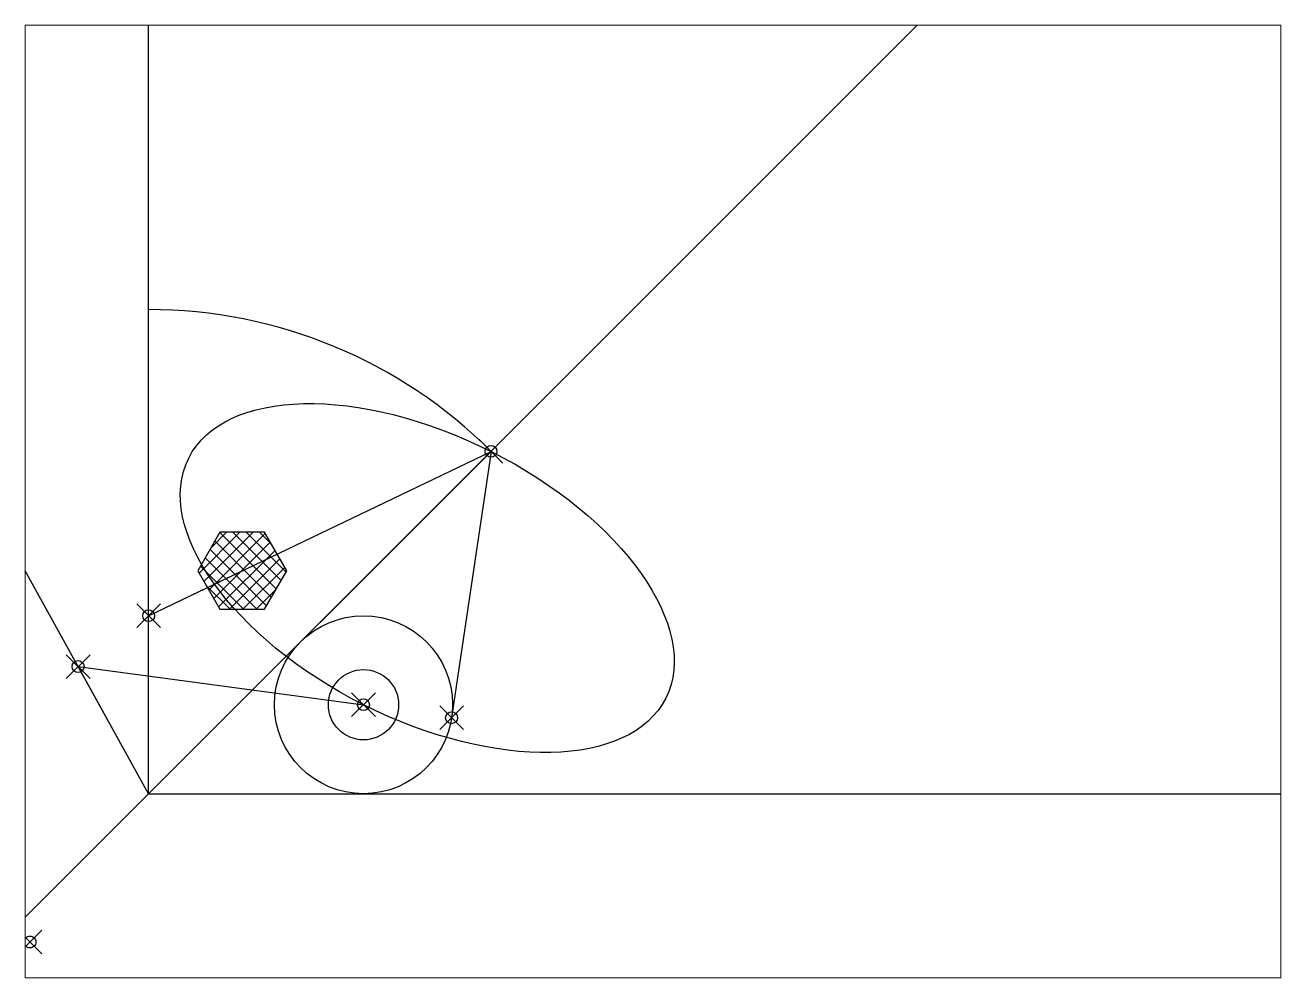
# Paper-space layout 'Лист1' of a CAD drawing. Header units: millimetres. Extents: x 26 to 231, y 20 to 176.
# The model-space entities are those that its viewports show. They can reach past a viewport. Long polylines and large blocks are cut down to what shows.
import ezdxf

# ---------------------------------------------------------------- set-up
doc = ezdxf.new("R2010")
doc.units = ezdxf.units.MM
doc.header["$PDMODE"] = 35
doc.header["$PDSIZE"] = 4

msp = doc.modelspace()

# ---------------------------------------------------------------- hatches: boundary and pattern name
h = msp.add_hatch()
h.set_pattern_fill('NET', color=256, angle=45)
h.paths.add_polyline_path([(79.05, 138.14), (64.05, 138.14), (56.55, 125.15), (59.81, 119.51), (71.55, 125.15), (83.3, 130.79)])
h.paths.add_polyline_path([(86.55, 125.15), (83.3, 130.79), (71.55, 125.15), (59.81, 119.51), (64.05, 112.16), (79.05, 112.16)])

# ---------------------------------------------------------------- linework, layer by layer
for p, q in [((40, 50), (155.4, 165.4)), ((40, 110), (155.4, 165.4)), ((155.4, 165.4), (142.1, 75.61)), ((40, 110), (71.55, 125.15)), ((40, 50), (40, 110)), ((40, 50), (16.24, 92.86)), ((16.24, 92.86), (112.43, 80)), ((102.42, 80), (102.42, 80))]:
    msp.add_line(p, q)
msp.add_xline((40, 50), (0.707107, 0.707107))
for direction in [(0, 1), (-0.48481, 0.87462), (1, 0)]:
    msp.add_ray((40, 50), direction)
msp.add_lwpolyline([(86.55, 125.15), (79.05, 138.14), (64.05, 138.14), (56.55, 125.15), (64.05, 112.16), (79.05, 112.16)], close=True)
for radius in [30, 11.84]:
    msp.add_circle((112.43, 80), radius)
msp.add_arc((40, 50), 163.2, 45, 90)
msp.add_ellipse((133.91, 122.7), major_axis=(-80.4, 40.46), ratio=0.531125)
for p in [(155.4, 165.4), (40, 110), (16.24, 92.86), (112.43, 80), (142.1, 75.61), (0, 0)]:
    msp.add_point(p)

psp = doc.layouts.new('Лист1')

# ---------------------------------------------------------------- viewports
at = {"layer": '0'}
psp.add_viewport(center=(128.5, 97.5), size=(205.6, 156), view_center_point=(210, 148.5), view_height=321.1506, dxfattribs=at)

doc.saveas('drawing.dxf')
